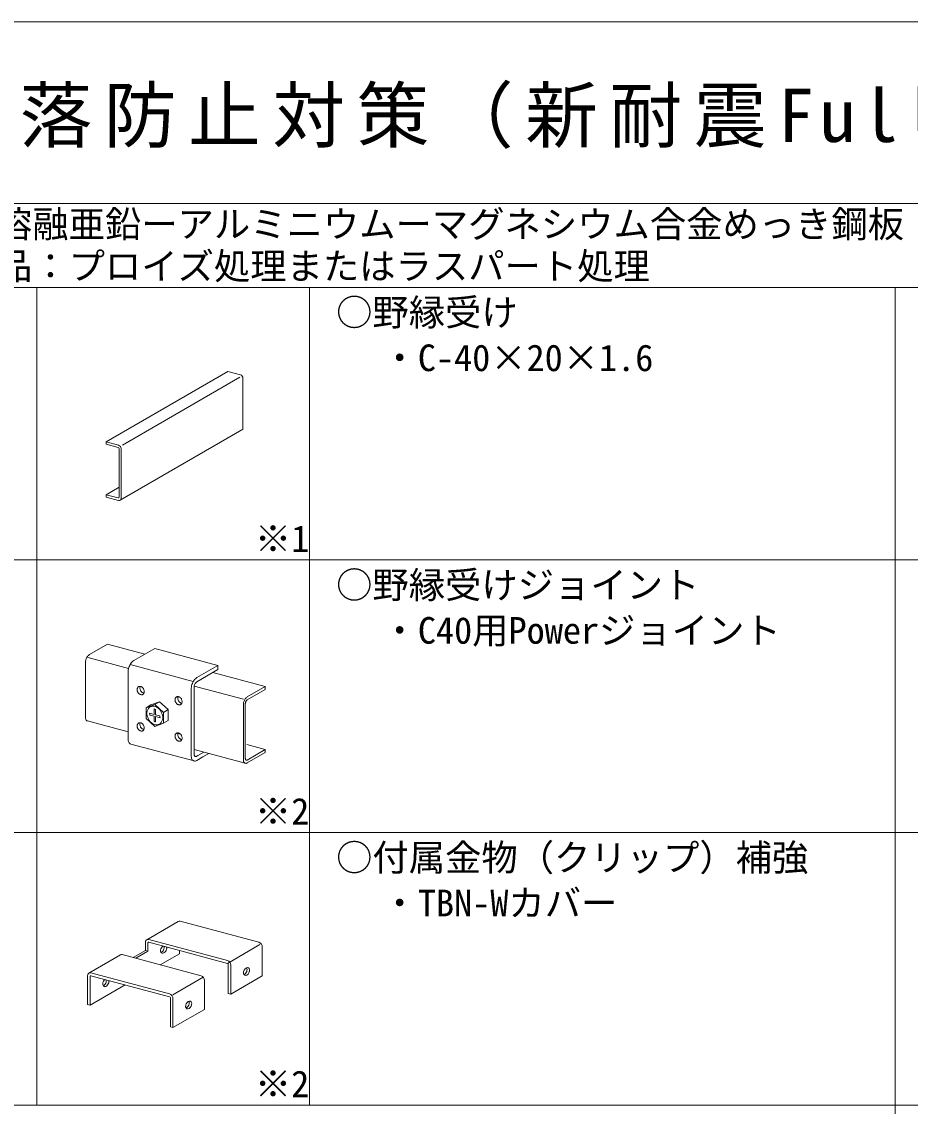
# Model space of a CAD drawing. Units: millimetres on the paper, enlarged 40 times, with parts at other scales. Extents: x -7800 to 7800, y -5578 to 5491.
# Drawn here: x -5782 to -3825, y 3098 to 5485 of the extents above; entities that cross this region are included whole.
import ezdxf
from ezdxf.enums import TextEntityAlignment as Align

# ---------------------------------------------------------------- set-up
doc = ezdxf.new("R2010")
doc.units = ezdxf.units.MM
doc.header["$LTSCALE"] = 40
doc.linetypes.add('DASHED1', pattern=[1.8, 1.2, -0.6])
for name, color, linetype, lineweight in [('1-2_野縁受け', 3, 'Continuous', 18), ('1-6_文字', 7, 'Continuous', 18), ('1-7_金具', 7, 'Continuous', 18), ('1-A_クリップ', 7, 'Continuous', 18), ('F-2_太線１', 3, 'Continuous', 18), ('F-4_細線', 4, 'Continuous', 9), ('F-6_文字', 7, 'Continuous', 18)]:
    doc.layers.add(name, color=color, linetype=linetype, lineweight=lineweight)
doc.styles.add('ＭＳ ゴシック', font='')
doc.styles.get('ＭＳ ゴシック').set_extended_font_data('MS Gothic')

msp = doc.modelspace()

# ---------------------------------------------------------------- linework, layer by layer
at = {"layer": '1-2_野縁受け'}
for p, q in [((-5595.97, 4560.41), (-5327.68, 4715.31)), ((-5299.86, 4707.86), (-5327.68, 4715.31)), ((-5294.29, 4591.17), (-5294.29, 4699.97)), ((-5564.86, 4431.72), (-5296.56, 4586.62)), ((-5595.97, 4560.41), (-5595.97, 4555.29)), ((-5595.97, 4555.29), (-5569.27, 4548.14)), ((-5567.04, 4544.98), (-5567.04, 4438.74)), ((-5562.59, 4436.27), (-5562.59, 4545.07)), ((-5595.97, 4443.93), (-5567.04, 4460.64)), ((-5595.97, 4443.93), (-5569.27, 4436.78)), ((-5595.97, 4438.81), (-5595.97, 4443.93)), ((-5595.97, 4442.65), (-5595.97, 4438.81)), ((-5568.15, 4431.36), (-5595.97, 4438.81))]:
    msp.add_line(p, q, dxfattribs=at)
at = {"layer": '1-2_野縁受け', "color": 4, "lineweight": 9}
msp.add_line((-5559.61, 4553.19), (-5301.09, 4702.44), dxfattribs=at)
at = {"layer": '1-2_野縁受け'}
msp.add_lwpolyline([(-5568.15, 4552.96), (-5595.97, 4560.41), (-5595.97, 4556.57)], dxfattribs=at)
for centre, major_axis, start_param, end_param in [((-5299.86, 4701.46), (3.1, -6.14), 0.9790195, 2.5498158), ((-5299.86, 4592.66), (3.1, -6.14), 0.0419556, 0.9790195), ((-5569.27, 4545.58), (1.24, -2.46), 0.9790195, 2.5498158), ((-5568.15, 4546.56), (3.1, -6.14), 0.9790195, 2.5498158), ((-5569.27, 4439.34), (1.24, -2.46), 5.6914085, 7.2622048), ((-5568.15, 4437.76), (3.1, -6.14), 5.6914085, 7.2622048)]:
    msp.add_ellipse(centre, major_axis=major_axis, ratio=0.751651, start_param=start_param, end_param=end_param, dxfattribs=at)
at = {"layer": '1-7_金具'}
for p, q in [((-5632.62, 4091.94), (-5592.9, 4114.88)), ((-5510.58, 4092.82), (-5592.9, 4114.88)), ((-5546.34, 4061.52), (-5638, 4086.08)), ((-5535.05, 4078.69), (-5488.58, 4105.52)), ((-5488.58, 4105.52), (-5349.48, 4068.25)), ((-5641.26, 4074.15), (-5641.26, 3954.55)), ((-5403.7, 4032.99), (-5542.8, 4070.26)), ((-5395.96, 4041.42), (-5349.48, 4068.25)), ((-5395.96, 4032.22), (-5349.48, 4059.05)), ((-5349.48, 4068.25), (-5349.48, 4059.05)), ((-5547.48, 4053.12), (-5547.48, 3907.44)), ((-5245.16, 4021.7), (-5360.6, 4052.63)), ((-5408.39, 4015.85), (-5408.39, 3870.17)), ((-5402.17, 4019.43), (-5402.17, 3873.8)), ((-5293.53, 3993.78), (-5401.8, 4022.79)), ((-5284.88, 3998.77), (-5245.16, 4021.7)), ((-5284.88, 3992.37), (-5245.16, 4015.3)), ((-5245.16, 4021.7), (-5245.16, 4015.3)), ((-5488.45, 3981.99), (-5478.05, 3987.99)), ((-5507.57, 3975.12), (-5488.45, 3981.99)), ((-5507.57, 3975.12), (-5497.18, 3981.12)), ((-5507.57, 3951.12), (-5507.57, 3975.12)), ((-5490.18, 3960.46), (-5490.18, 3972.33)), ((-5469.32, 3964.87), (-5458.93, 3970.87)), ((-5293.53, 3980.98), (-5293.53, 3861.38)), ((-5289.21, 3983.47), (-5289.21, 3863.87)), ((-5636.94, 3945.94), (-5547.48, 3921.97)), ((-5488.45, 3933.99), (-5507.57, 3951.12)), ((-5490.18, 3956.46), (-5499.48, 3958.95)), ((-5469.32, 3940.87), (-5488.45, 3933.99)), ((-5486.71, 3959.53), (-5477.41, 3957.03)), ((-5486.71, 3955.53), (-5476.99, 3952.92)), ((-5486.71, 3955.53), (-5486.71, 3943.66)), ((-5469.32, 3940.87), (-5458.93, 3946.87)), ((-5432.26, 3917.23), (-5437.49, 3918.63)), ((-5541.27, 3895.13), (-5402.17, 3857.86)), ((-5245.16, 3882.9), (-5286.16, 3893.89)), ((-5402.17, 3883.03), (-5289.21, 3852.76)), ((-5396.06, 3868.16), (-5393.48, 3869.65)), ((-5284.88, 3859.97), (-5245.16, 3882.9)), ((-5284.88, 3853.57), (-5245.16, 3876.5)), ((-5245.16, 3882.9), (-5245.16, 3876.5)), ((-5396.16, 3858.91), (-5382.6, 3866.73))]:
    msp.add_line(p, q, dxfattribs=at)
at = {"layer": '1-7_金具', "linetype": 'DASHED1'}
for p, q in [((-5393.48, 3869.65), (-5380.41, 3877.2)), ((-5382.6, 3866.73), (-5369.52, 3874.28))]:
    msp.add_line(p, q, dxfattribs=at)
at = {"layer": '1-7_金具'}
for points in [[(-5497.18, 3981.12), (-5478.05, 3987.99), (-5458.93, 3970.87), (-5458.93, 3946.87)], [(-5486.71, 3959.53), (-5486.71, 3970.86), (-5488.7, 3971.86), (-5490.18, 3972.33)], [(-5488.45, 3981.99), (-5469.32, 3964.87), (-5469.32, 3940.87)], [(-5490.18, 3960.46), (-5499.9, 3963.06), (-5499.76, 3960.61), (-5499.48, 3958.95)], [(-5490.18, 3956.46), (-5490.18, 3945.12), (-5488.19, 3944.13), (-5486.71, 3943.66)], [(-5476.99, 3952.92), (-5477.13, 3955.37), (-5477.41, 3957.03)]]:
    msp.add_lwpolyline(points, dxfattribs=at)
msp.add_lwpolyline([(-5500.74, 3975.43), (-5502.69, 3973.28), (-5504.2, 3970.67), (-5505.24, 3967.67), (-5505.77, 3964.38), (-5505.77, 3960.89), (-5505.24, 3957.32), (-5504.2, 3953.76), (-5502.69, 3950.34), (-5500.74, 3947.14), (-5498.42, 3944.28), (-5495.79, 3941.83), (-5492.95, 3939.88), (-5489.96, 3938.47), (-5486.93, 3937.66), (-5483.95, 3937.47), (-5481.1, 3937.9), (-5478.47, 3938.94), (-5476.15, 3940.56), (-5474.2, 3942.7), (-5472.69, 3945.32), (-5471.65, 3948.32), (-5471.13, 3951.61), (-5471.13, 3955.09), (-5471.65, 3958.67), (-5472.69, 3962.22), (-5474.2, 3965.65), (-5476.15, 3968.84), (-5478.47, 3971.7), (-5481.1, 3974.15), (-5483.95, 3976.1), (-5486.93, 3977.51), (-5489.96, 3978.32), (-5492.95, 3978.52), (-5495.79, 3978.09), (-5498.42, 3977.05)], close=True, dxfattribs=at)
for centre, radius, start, end in [((-5616.61, 4073.82), 24.65, 153.8773, 162.54909), ((-5619.32, 4075.42), 21.51, 145.00755, 154.53253), ((-5623.25, 4078.21), 16.69, 134.22324, 145.09744), ((-5627.16, 4082.6), 10.82, 120.28561, 135.61104), ((-5620.07, 4074.04), 21.2, 170.16423, 179.6936), ((-5616.23, 4073.75), 25.02, 162.66548, 171.0226), ((-5511.5, 4052.54), 35.97, 162.66548, 171.0226), ((-5512.04, 4052.64), 35.44, 153.8773, 162.54909), ((-5515.93, 4054.94), 30.92, 145.00755, 154.53253), ((-5521.59, 4058.95), 23.99, 134.22324, 145.09744), ((-5527.21, 4065.26), 15.56, 120.28561, 135.61104), ((-5517.01, 4052.95), 30.47, 170.16423, 179.6936), ((-5376.84, 4017.67), 30.92, 145.00755, 154.53253), ((-5382.5, 4021.68), 23.99, 134.22324, 145.09744), ((-5388.11, 4027.99), 15.56, 120.28561, 135.61104), ((-5516.51, 4015.01), 10.98, 180.29314, 193.00909), ((-5518, 4014.93), 9.48, 165.99814, 179.82169), ((-5519.83, 4015.52), 7.57, 151.05005, 166.99007), ((-5515.07, 4015.1), 12.4, 191.90993, 203.38126), ((-5521.14, 4016.13), 6.13, 131.5208, 150.13997), ((-5521.55, 4016.62), 5.49, 111.63576, 131.70528), ((-5521.54, 4016.2), 5.89, 91.53006, 110.22615), ((-5521.42, 4015.18), 6.91, 75.2791, 92.31622), ((-5511.79, 4018.52), 9.48, 165.99814, 179.82169), ((-5510.29, 4018.6), 10.98, 180.29314, 193.00909), ((-5513.62, 4019.11), 7.57, 157.20089, 166.99007), ((-5508.86, 4018.69), 12.4, 191.90993, 203.38126), ((-5508.93, 4018.73), 12.35, 203.65993, 215.45546), ((-5521.86, 4013.9), 8.26, 59.17209, 74.56137), ((-5509.59, 4018.07), 11.43, 214.70239, 227.17778), ((-5522.73, 4012.01), 10.33, 47.4884, 60.39696), ((-5523.58, 4011.19), 11.52, 34.74982, 47.13036), ((-5524.24, 4010.56), 12.41, 23.69022, 35.42517), ((-5524.23, 4010.63), 12.38, 11.90216, 23.38902), ((-5523, 4010.69), 11.16, 0.40636, 12.91721), ((-5377.92, 4015.68), 30.47, 170.16423, 179.6936), ((-5372.41, 4015.27), 35.97, 162.66548, 171.0226), ((-5372.94, 4015.37), 35.44, 153.8773, 162.54909), ((-5386.94, 4019.35), 15.24, 170.16423, 179.6936), ((-5384.18, 4019.15), 17.99, 162.66548, 171.0226), ((-5384.45, 4019.19), 17.72, 153.8773, 162.54909), ((-5386.4, 4020.35), 15.46, 145.00755, 154.53253), ((-5389.23, 4022.35), 12, 134.22324, 145.09744), ((-5392.04, 4025.51), 7.78, 120.28561, 135.61104), ((-5515.14, 4015.14), 12.35, 203.65993, 215.45546), ((-5515.81, 4014.48), 11.43, 214.70239, 227.17778), ((-5516.61, 4013.69), 10.3, 227.46767, 240.41769), ((-5517.44, 4011.87), 8.31, 239.21449, 254.51897), ((-5517.87, 4010.87), 7.23, 254.33559, 255.6644), ((-5517.9, 4010.61), 6.98, 255.36485, 272.23047), ((-5517.93, 4010.3), 6.66, 254.96596, 255.03403), ((-5517.79, 4009.55), 5.91, 271.57373, 290.18248), ((-5510.4, 4017.28), 10.3, 227.46767, 240.41769), ((-5517.79, 4009.13), 5.52, 291.70134, 311.63971), ((-5511.23, 4015.45), 8.31, 239.21449, 254.51897), ((-5518.18, 4009.59), 6.12, 311.50742, 330.15334), ((-5511.66, 4014.46), 7.23, 254.33559, 255.6644), ((-5511.72, 4013.89), 6.66, 254.96596, 255.03403), ((-5511.68, 4014.2), 6.98, 255.36485, 263.15749), ((-5519.46, 4010.19), 7.53, 331.01143, 347.02867), ((-5521.24, 4010.79), 9.41, 345.93053, 359.86507), ((-5434.55, 3992.57), 9.48, 165.99814, 179.82169), ((-5433.05, 3992.65), 10.98, 180.29314, 193.00909), ((-5436.38, 3993.16), 7.57, 151.05005, 166.99007), ((-5431.62, 3992.74), 12.4, 191.90993, 203.38126), ((-5431.69, 3992.78), 12.35, 203.65993, 215.45546), ((-5437.68, 3993.77), 6.13, 131.5208, 150.13997), ((-5438.1, 3994.26), 5.49, 111.63576, 131.70528), ((-5438.08, 3993.84), 5.89, 91.53006, 110.22615), ((-5437.96, 3992.82), 6.91, 75.2791, 92.31622), ((-5426.84, 3996.24), 10.98, 180.29314, 193.00909), ((-5428.33, 3996.15), 9.48, 165.99814, 179.82169), ((-5430.16, 3996.75), 7.57, 157.20089, 166.99007), ((-5425.4, 3996.33), 12.4, 191.90993, 203.38126), ((-5425.47, 3996.36), 12.35, 203.65993, 215.45546), ((-5438.41, 3991.54), 8.26, 59.17209, 74.56137), ((-5426.14, 3995.71), 11.43, 214.70239, 227.17778), ((-5439.28, 3989.65), 10.33, 47.4884, 60.39696), ((-5426.94, 3994.91), 10.3, 227.46767, 240.41769), ((-5440.13, 3988.82), 11.52, 34.74982, 47.13036), ((-5440.78, 3988.19), 12.41, 23.69022, 35.42517), ((-5440.78, 3988.27), 12.38, 11.90216, 23.38902), ((-5437.79, 3988.43), 9.41, 345.93053, 359.86507), ((-5439.54, 3988.32), 11.16, 0.40636, 12.91721), ((-5268.5, 3980.58), 25.02, 162.66548, 171.0226), ((-5268.87, 3980.64), 24.65, 153.8773, 162.54909), ((-5271.58, 3982.25), 21.51, 145.00755, 154.53253), ((-5275.52, 3985.03), 16.69, 134.22324, 145.09744), ((-5276.69, 3983.27), 12.51, 162.66548, 171.0226), ((-5276.88, 3983.31), 12.32, 153.8773, 162.54909), ((-5278.23, 3984.11), 10.76, 145.00755, 154.53253), ((-5279.43, 3989.42), 10.82, 120.28561, 135.61104), ((-5280.2, 3985.5), 8.35, 134.22324, 145.09744), ((-5282.15, 3987.7), 5.41, 120.28561, 135.61104), ((-5432.35, 3992.12), 11.43, 214.70239, 227.17778), ((-5433.16, 3991.33), 10.3, 227.46767, 240.41769), ((-5433.99, 3989.5), 8.31, 239.21449, 254.51897), ((-5434.42, 3988.51), 7.23, 254.33559, 255.6644), ((-5434.48, 3987.94), 6.66, 254.96596, 255.03403), ((-5434.44, 3988.25), 6.98, 255.36485, 272.23047), ((-5434.33, 3987.19), 5.91, 271.57373, 290.18248), ((-5434.34, 3986.77), 5.52, 291.70134, 311.63971), ((-5427.77, 3993.09), 8.31, 239.21449, 254.51897), ((-5434.72, 3987.22), 6.12, 311.50742, 330.15334), ((-5428.2, 3992.09), 7.23, 254.33559, 255.6644), ((-5428.23, 3991.84), 6.98, 255.36485, 263.15749), ((-5428.26, 3991.52), 6.66, 254.96596, 255.03403), ((-5436, 3987.83), 7.53, 331.01143, 347.02867), ((-5272.33, 3980.86), 21.2, 170.16423, 179.6936), ((-5278.61, 3983.42), 10.6, 170.16423, 179.6936), ((-5625.45, 3954.53), 15.81, 179.90417, 191.38875), ((-5631.71, 3952.93), 9.36, 189.39388, 206.11023), ((-5634.54, 3951.51), 6.2, 205.80359, 227.36995), ((-5635.59, 3950.44), 4.7, 228.02545, 253.35416), ((-5521.14, 3936.13), 6.13, 131.5208, 150.13997), ((-5521.55, 3936.62), 5.49, 111.63576, 131.70528), ((-5521.54, 3936.2), 5.89, 91.53006, 110.22615), ((-5521.42, 3935.18), 6.91, 75.2791, 92.31622), ((-5511.79, 3938.52), 9.48, 165.99814, 179.82169), ((-5513.62, 3939.11), 7.57, 157.20089, 166.99007), ((-5521.86, 3933.9), 8.26, 59.17209, 74.56137), ((-5522.73, 3932.01), 10.33, 47.4884, 60.39696), ((-5523.58, 3931.19), 11.52, 34.74982, 47.13036), ((-5516.51, 3935.01), 10.98, 180.29314, 193.00909), ((-5518, 3934.93), 9.48, 165.99814, 179.82169), ((-5519.83, 3935.52), 7.57, 151.05005, 166.99007), ((-5515.07, 3935.1), 12.4, 191.90993, 203.38126), ((-5515.14, 3935.14), 12.35, 203.65993, 215.45546), ((-5515.81, 3934.48), 11.43, 214.70239, 227.17778), ((-5516.61, 3933.69), 10.3, 227.46767, 240.41769), ((-5517.44, 3931.87), 8.31, 239.21449, 254.51897), ((-5510.29, 3938.6), 10.98, 180.29314, 193.00909), ((-5508.86, 3938.69), 12.4, 191.90993, 203.38126), ((-5508.93, 3938.73), 12.35, 203.65993, 215.45546), ((-5517.87, 3930.87), 7.23, 254.33559, 255.6644), ((-5517.9, 3930.61), 6.98, 255.36485, 272.23047), ((-5517.93, 3930.3), 6.66, 254.96596, 255.03403), ((-5509.59, 3938.07), 11.43, 214.70239, 227.17778), ((-5517.79, 3929.55), 5.91, 271.57373, 290.18248), ((-5510.4, 3937.28), 10.3, 227.46767, 240.41769), ((-5517.79, 3929.13), 5.52, 291.70134, 311.63971), ((-5511.23, 3935.45), 8.31, 239.21449, 254.51897), ((-5524.24, 3930.56), 12.41, 23.69022, 35.42517), ((-5518.18, 3929.59), 6.12, 311.50742, 330.15334), ((-5511.66, 3934.46), 7.23, 254.33559, 255.6644), ((-5511.72, 3933.89), 6.66, 254.96596, 255.03403), ((-5511.68, 3934.2), 6.98, 255.36485, 263.15749), ((-5524.23, 3930.63), 12.38, 11.90216, 23.38902), ((-5519.46, 3930.19), 7.53, 331.01143, 347.02867), ((-5523, 3930.69), 11.16, 0.40636, 12.91721), ((-5521.24, 3930.79), 9.41, 345.93053, 359.86507), ((-5436.38, 3913.16), 7.57, 151.05005, 166.99007), ((-5437.68, 3913.77), 6.13, 131.5208, 150.13997), ((-5438.1, 3914.26), 5.49, 111.63576, 131.70528), ((-5438.08, 3913.84), 5.89, 91.53006, 110.22615), ((-5437.96, 3912.82), 6.91, 75.2791, 92.31622), ((-5426.84, 3916.24), 10.98, 180.29314, 193.00909), ((-5428.33, 3916.15), 9.48, 165.99814, 179.82169), ((-5430.16, 3916.75), 7.57, 157.20089, 166.99007), ((-5438.41, 3911.54), 8.26, 59.17209, 74.56137), ((-5439.28, 3909.65), 10.33, 47.4884, 60.39696), ((-5440.13, 3908.82), 11.52, 34.74982, 47.13036), ((-5440.78, 3908.19), 12.41, 23.69022, 35.42517), ((-5524.75, 3907.48), 22.73, 179.90417, 191.38875), ((-5533.75, 3905.19), 13.46, 189.39388, 206.11023), ((-5537.81, 3903.14), 8.92, 205.80359, 227.36995), ((-5539.33, 3901.61), 6.76, 228.02545, 253.35416), ((-5434.55, 3912.57), 9.48, 165.99814, 179.82169), ((-5433.05, 3912.65), 10.98, 180.29314, 193.00909), ((-5431.62, 3912.74), 12.4, 191.90993, 203.38126), ((-5431.69, 3912.78), 12.35, 203.65993, 215.45546), ((-5432.35, 3912.12), 11.43, 214.70239, 227.17778), ((-5433.16, 3911.33), 10.3, 227.46767, 240.41769), ((-5433.99, 3909.5), 8.31, 239.21449, 254.51897), ((-5425.4, 3916.33), 12.4, 191.90993, 203.38126), ((-5425.47, 3916.36), 12.35, 203.65993, 215.45546), ((-5434.42, 3908.51), 7.23, 254.33559, 255.6644), ((-5434.48, 3907.94), 6.66, 254.96596, 255.03403), ((-5434.44, 3908.25), 6.98, 255.36485, 272.23047), ((-5426.14, 3915.71), 11.43, 214.70239, 227.17778), ((-5434.33, 3907.19), 5.91, 271.57373, 290.18248), ((-5426.94, 3914.91), 10.3, 227.46767, 240.41769), ((-5434.34, 3906.77), 5.52, 291.70134, 311.63971), ((-5427.77, 3913.09), 8.31, 239.21449, 254.51897), ((-5434.72, 3907.22), 6.12, 311.50742, 330.15334), ((-5428.2, 3912.09), 7.23, 254.33559, 255.6644), ((-5428.23, 3911.84), 6.98, 255.36485, 263.15749), ((-5428.26, 3911.52), 6.66, 254.96596, 255.03403), ((-5440.78, 3908.27), 12.38, 11.90216, 23.38902), ((-5436, 3907.83), 7.53, 331.01143, 347.02867), ((-5437.79, 3908.43), 9.41, 345.93053, 359.86507), ((-5439.54, 3908.32), 11.16, 0.40636, 12.91721), ((-5385.66, 3870.21), 22.73, 179.90417, 191.38875), ((-5390.81, 3873.81), 11.36, 179.90417, 191.38875), ((-5395.31, 3872.67), 6.73, 189.39388, 206.11023), ((-5397.34, 3871.65), 4.46, 205.80359, 227.36995), ((-5398.1, 3870.88), 3.38, 228.02545, 253.35416), ((-5398.25, 3871.07), 3.53, 256.64908, 280.73799), ((-5398.5, 3872.52), 4.99, 280.46732, 300.70258), ((-5394.66, 3867.92), 13.46, 189.39388, 206.11023), ((-5398.72, 3865.87), 8.92, 205.80359, 227.36995), ((-5400.24, 3864.34), 6.76, 228.02545, 253.35416), ((-5400.54, 3864.73), 7.05, 256.64908, 280.73799), ((-5401.04, 3867.61), 9.98, 280.46732, 300.70258), ((-5277.72, 3861.35), 15.81, 179.90417, 191.38875), ((-5283.98, 3859.76), 9.36, 189.39388, 206.11023), ((-5286.8, 3858.34), 6.2, 205.80359, 227.36995), ((-5287.86, 3857.27), 4.7, 228.02545, 253.35416), ((-5281.3, 3863.86), 7.91, 179.90417, 191.38875), ((-5288.07, 3857.54), 4.91, 256.64908, 280.73799), ((-5284.43, 3863.06), 4.68, 189.39388, 206.11023), ((-5285.84, 3862.35), 3.1, 205.80359, 227.36995), ((-5286.37, 3861.82), 2.35, 228.02545, 253.35416), ((-5288.42, 3859.54), 6.94, 280.46732, 300.70258), ((-5286.48, 3861.95), 2.45, 256.64908, 280.73799), ((-5286.65, 3862.96), 3.47, 280.46732, 300.70258)]:
    msp.add_arc(centre, radius, start, end, dxfattribs=at)
at = {"layer": '1-A_クリップ'}
for p, q in [((-5506.19, 3464.53), (-5436.91, 3504.53)), ((-5432.65, 3505.23), (-5259.13, 3458.74)), ((-5501.93, 3465.23), (-5328.41, 3418.74)), ((-5509.23, 3440.79), (-5536.2, 3425.22)), ((-5503.67, 3439.3), (-5530.63, 3423.73)), ((-5509.23, 3458.79), (-5509.23, 3440.79)), ((-5509.23, 3440.79), (-5503.67, 3439.3)), ((-5503.67, 3439.3), (-5503.67, 3457.4)), ((-5501.93, 3458.83), (-5328.41, 3412.34)), ((-5434.38, 3433.7), (-5434.38, 3440.73)), ((-5328.68, 3412.41), (-5256.99, 3453.8)), ((-5251.82, 3384.78), (-5251.82, 3448.38)), ((-5633.67, 3390.93), (-5564.39, 3430.93)), ((-5560.12, 3431.63), (-5386.61, 3385.14)), ((-5476.69, 3409.27), (-5434.38, 3433.7)), ((-5629.41, 3391.63), (-5455.89, 3345.14)), ((-5326.67, 3346.27), (-5326.67, 3409.87)), ((-5321.11, 3344.78), (-5321.11, 3408.38)), ((-5636.71, 3385.19), (-5636.71, 3321.59)), ((-5631.15, 3320.1), (-5631.15, 3383.8)), ((-5629.41, 3385.23), (-5455.89, 3338.74)), ((-5448.59, 3343.18), (-5381.73, 3381.78)), ((-5379.3, 3311.18), (-5379.3, 3374.78)), ((-5321.11, 3344.78), (-5251.82, 3384.78)), ((-5631.15, 3320.1), (-5553.54, 3364.9)), ((-5326.67, 3346.27), (-5321.11, 3344.78)), ((-5636.71, 3321.59), (-5631.15, 3320.1)), ((-5454.15, 3272.67), (-5454.15, 3336.27)), ((-5448.59, 3271.18), (-5448.59, 3334.78)), ((-5448.59, 3271.18), (-5379.3, 3311.18)), ((-5454.15, 3272.67), (-5448.59, 3271.18))]:
    msp.add_line(p, q, dxfattribs=at)
for centre, radius, start, end in [((-5433.85, 3499.24), 6.11, 78.60925, 120), ((-5503.13, 3459.24), 6.11, 78.60925, 184.23839), ((-5502.16, 3457.35), 1.5, 80.95906, 181.88858), ((-5262.54, 3448.58), 10.72, 358.95365, 71.42101), ((-5561.33, 3425.64), 6.11, 78.60925, 120), ((-5331.82, 3408.58), 10.72, 358.95365, 71.42101), ((-5630.61, 3385.64), 6.11, 78.60925, 184.23839), ((-5329.22, 3409.92), 2.55, 358.86777, 71.50689), ((-5629.64, 3383.75), 1.5, 80.95906, 181.88858), ((-5390.02, 3374.98), 10.72, 358.95365, 71.42101), ((-5459.3, 3334.98), 10.72, 358.95365, 71.42101), ((-5456.7, 3336.32), 2.55, 358.86777, 71.50689)]:
    msp.add_arc(centre, radius, start, end, dxfattribs=at)
for centre, start_param, end_param in [((-5469.03, 3443.3), 0.9065552, 5.6365024), ((-5474.59, 3444.79), 3.7660916, 5.6365024), ((-5292.03, 3395.87), 3.7660916, 5.9185587), ((-5596.5, 3369.7), 0.9065552, 5.6365024), ((-5602.07, 3371.19), 3.7660916, 5.6365024), ((-5419.51, 3322.27), 3.7660916, 5.9185587)]:
    msp.add_ellipse(centre, major_axis=(4.08, 8.25), ratio=0.652174, start_param=start_param, end_param=end_param, dxfattribs=at)
for centre in [(-5286.47, 3394.38), (-5413.94, 3320.78)]:
    msp.add_ellipse(centre, major_axis=(4.08, 8.25), ratio=0.652174, dxfattribs=at)
at = {"layer": 'F-2_太線１'}
for p, q in [((-7800, 5485.15), (7800, 5485.15)), ((-7800, 5085.15), (7800, 5085.15)), ((-7638.18, 4900.25), (-78.18, 4900.25)), ((-5748.18, 4900.25), (-5748.18, 3100.25)), ((-3858.18, 4900.25), (-3858.18, 3100.25)), ((-7638.18, 4300.25), (-78.18, 4300.25)), ((-7638.18, 3700.25), (-78.18, 3700.25)), ((-7638.18, 3100.25), (-78.18, 3100.25)), ((-3858.18, 2980.25), (-3858.18, 3100.25))]:
    msp.add_line(p, q, dxfattribs=at)
at = {"layer": 'F-4_細線'}
msp.add_line((-5148.18, 4900.25), (-5148.18, 3100.25), dxfattribs=at)

# ---------------------------------------------------------------- texts
at = {"layer": '1-6_文字', "style": 'ＭＳ ゴシック'}
for s, p in [('※1\u3000高耐食材：溶融亜鉛ーアルミニウムーマグネシウム合金めっき鋼板', (-6438.18, 4992.7)), ('※2\u3000高耐食処理品：プロイズ処理またはラスパート処理', (-6438.18, 4900.25)), ('○野縁受け', (-5089.22, 4798.41)), ('※1', (-5268.18, 4300.25)), ('○野縁受けジョイント', (-5089.22, 4198.41)), ('※2', (-5268.18, 3700.25)), ('○付属金物（クリップ）補強', (-5089.22, 3598.41)), ('※2', (-5268.18, 3100.25))]:
    msp.add_text(s, height=58.65, dxfattribs=at).set_placement(p, align=Align.BOTTOM_LEFT)
at = {"layer": '1-6_文字', "color": 4, "style": 'ＭＳ ゴシック'}
for s, p in [('・C-40×20×1.6', (-4989.22, 4698.41)), ('・C40用Powerジョイント', (-4989.22, 4098.41)), ('・TBN-Wカバー', (-4989.22, 3498.41))]:
    msp.add_text(s, height=58.65, dxfattribs=at).set_placement(p, align=Align.BOTTOM_LEFT)
at = {"layer": 'F-6_文字', "color": 2, "insert": (-6900, 5205.15), "char_height": 117.3, "attachment_point": 7, "style": 'ＭＳ ゴシック'}
msp.add_mtext('\\T1.16;吊り天井の脱落防止対策（新耐震FullPower天井\\~C40型\\~高耐食仕様\\~\\~施工標準図）', dxfattribs=at)

doc.saveas('drawing.dxf')
